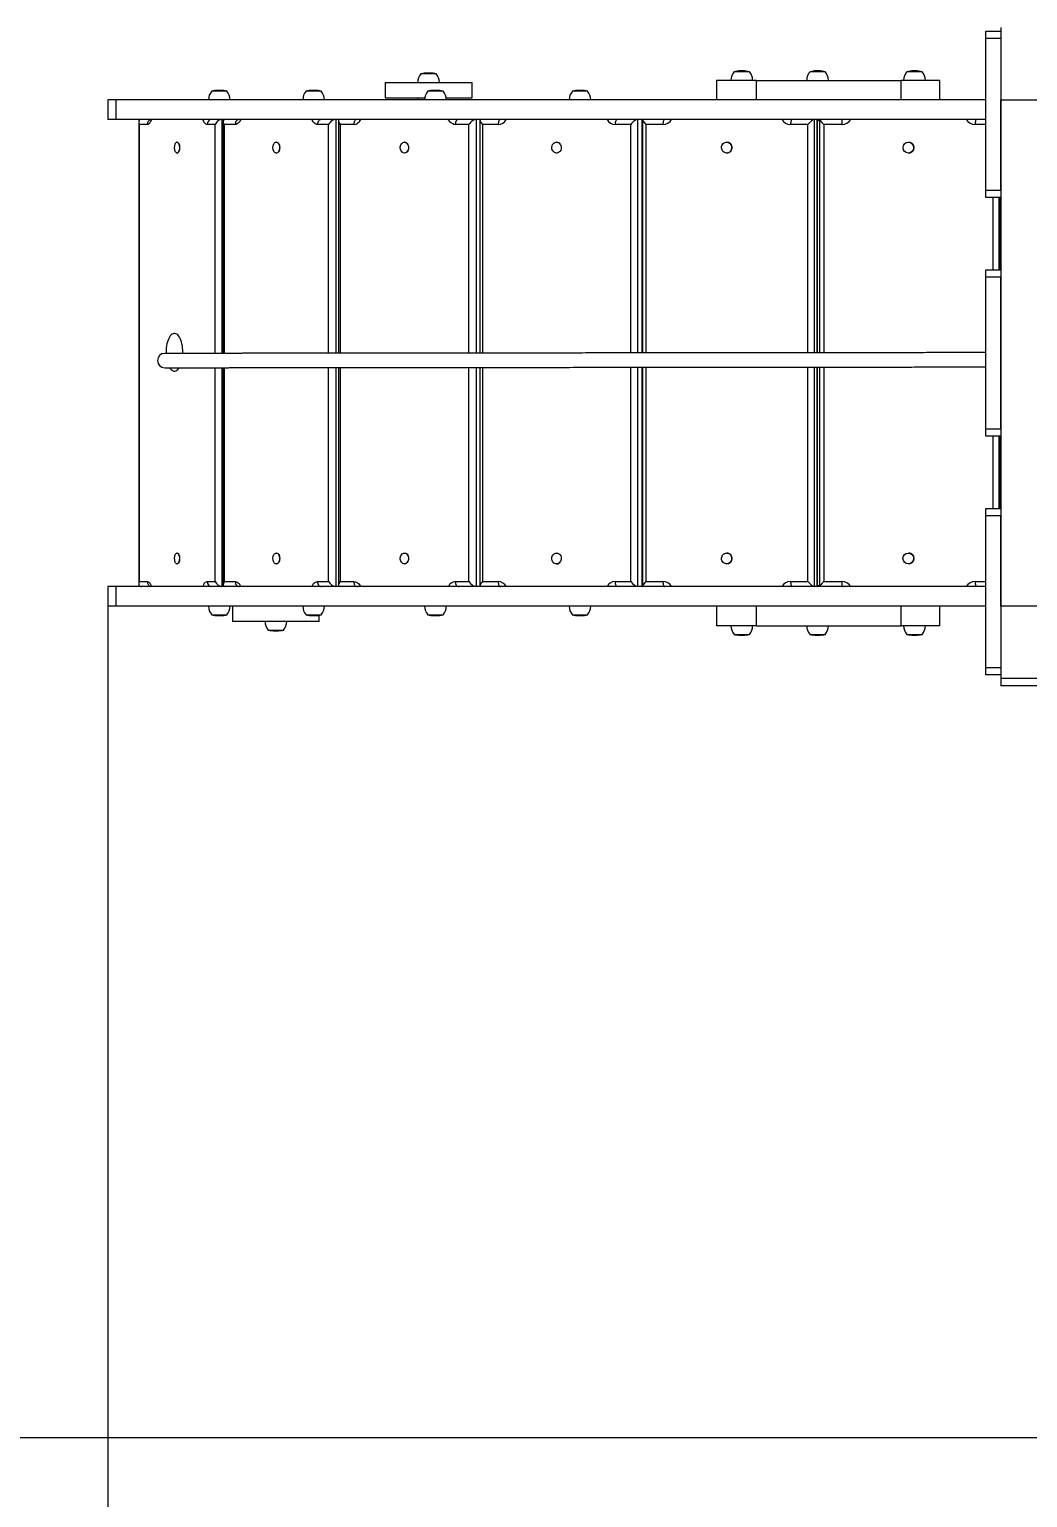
# Model space of a CAD drawing. Header units: millimetres. Extents: x -5377 to 4858, y -4782 to 4333.
# Drawn here: x -2318 to -939, y -1661 to 369 of the extents above; entities that cross this region are included whole.
import ezdxf

# ---------------------------------------------------------------- set-up
doc = ezdxf.new("R2010")
doc.units = ezdxf.units.MM
for name, color, linetype in [('DIKOM_ОБЪЕКТ', 7, 'Continuous'), ('DIKOM_РАЗМЕР_ЗОНА', 7, 'Continuous'), ('DIKOM_РАЗМЕР_ОБЪЕКТА', 7, 'Continuous')]:
    doc.layers.add(name, color=color, linetype=linetype)
doc.styles.add('style1', font='arial.ttf', dxfattribs={"width": 0.8})
doc.dimstyles.new('1-50', dxfattribs={"dimtxt": 300, "dimasz": 200, "dimexe": 100, "dimexo": 0, "dimgap": 100, "dimtad": 1, "dimtxsty": 'style1', "dimcen": 200, "dimclrd": 7, "dimclre": 7, "dimclrt": 7, "dimadec": 1, "dimazin": 2, "dimtfac": 1, "dimtmove": 0, "dimatfit": 2, "dimfxl": 0, "dimlwd": 25, "dimlwe": 18, "dimarcsym": 0})

# ---------------------------------------------------------------- blocks, each defined once
blk = doc.blocks.new('*D9')
at = {"layer": 'Defpoints', "color": 0, "transparency": 16777216}
for p in [(-2209.8, -428.5), (3333.7, -428.5), (3333.7, -3867.6)]:
    blk.add_point(p, dxfattribs=at)
at = {"layer": 'DIKOM_РАЗМЕР_ОБЪЕКТА', "color": 7, "lineweight": 18, "transparency": 16777216}
for p, q in [((-2209.8, -428.5), (-2209.8, -3967.6)), ((3333.7, -428.5), (3333.7, -3967.6))]:
    blk.add_line(p, q, dxfattribs=at)
at = {"layer": 'DIKOM_РАЗМЕР_ОБЪЕКТА', "color": 7, "lineweight": 25, "transparency": 16777216}
blk.add_line((-2009.8, -3867.6), (3133.7, -3867.6), dxfattribs=at)
at = {"layer": 'DIKOM_РАЗМЕР_ОБЪЕКТА', "color": 7, "transparency": 16777216}
for points in [[(-2009.8, -3834.2), (-2009.8, -3900.9), (-2209.8, -3867.6)], [(3133.7, -3834.2), (3133.7, -3900.9), (3333.7, -3867.6)]]:
    blk.add_solid(points, dxfattribs=at)
at = {"layer": 'DIKOM_РАЗМЕР_ОБЪЕКТА', "color": 7, "transparency": 16777216, "insert": (358, -3614.4), "char_height": 300, "attachment_point": 5, "style": 'style1'}
blk.add_mtext('5550', dxfattribs=at)
blk = doc.blocks.new('*D10')
at = {"layer": 'Defpoints', "color": 0, "transparency": 16777216}
for p in [(-526.7, 2333.1), (-3994.2, -1578.3), (-849, -1578.3)]:
    blk.add_point(p, dxfattribs=at)
at = {"layer": 'DIKOM_РАЗМЕР_ОБЪЕКТА', "color": 7, "lineweight": 18, "transparency": 16777216}
for p, q in [((-526.7, 2333.1), (-4094.2, 2333.1)), ((-849, -1578.3), (-4094.2, -1578.3))]:
    blk.add_line(p, q, dxfattribs=at)
at = {"layer": 'DIKOM_РАЗМЕР_ОБЪЕКТА', "color": 7, "lineweight": 25, "transparency": 16777216}
blk.add_line((-3994.2, 2133.1), (-3994.2, -1378.3), dxfattribs=at)
at = {"layer": 'DIKOM_РАЗМЕР_ОБЪЕКТА', "color": 7, "transparency": 16777216}
for points in [[(-4027.6, 2133.1), (-3960.9, 2133.1), (-3994.2, 2333.1)], [(-4027.6, -1378.3), (-3960.9, -1378.3), (-3994.2, -1578.3)]]:
    blk.add_solid(points, dxfattribs=at)
at = {"layer": 'DIKOM_РАЗМЕР_ОБЪЕКТА', "color": 7, "transparency": 16777216, "insert": (-4247.5, 413.7), "char_height": 300, "attachment_point": 5, "rotation": 90, "style": 'style1'}
blk.add_mtext('3900', dxfattribs=at)
blk = doc.blocks.new('*D11')
at = {"layer": 'Defpoints', "color": 0, "transparency": 16777216}
for p in [(4858, -406.6), (-3666.6, -928.5), (4858, -4682.3)]:
    blk.add_point(p, dxfattribs=at)
at = {"layer": 'DIKOM_РАЗМЕР_ЗОНА', "color": 7, "lineweight": 18, "transparency": 16777216}
for p, q in [((4858, -406.6), (4858, -4782.3)), ((-3666.6, -928.5), (-3666.6, -4782.3))]:
    blk.add_line(p, q, dxfattribs=at)
at = {"layer": 'DIKOM_РАЗМЕР_ЗОНА', "color": 7, "lineweight": 25, "transparency": 16777216}
blk.add_line((-3466.6, -4682.3), (4658, -4682.3), dxfattribs=at)
at = {"layer": 'DIKOM_РАЗМЕР_ЗОНА', "color": 7, "transparency": 16777216}
for points in [[(-3466.6, -4649), (-3466.6, -4715.6), (-3666.6, -4682.3)], [(4658, -4649), (4658, -4715.6), (4858, -4682.3)]]:
    blk.add_solid(points, dxfattribs=at)
at = {"layer": 'DIKOM_РАЗМЕР_ЗОНА', "color": 7, "transparency": 16777216, "insert": (316.7, -4429.1), "char_height": 300, "attachment_point": 5, "style": 'style1'}
blk.add_mtext('8500', dxfattribs=at)
blk = doc.blocks.new('*D12')
at = {"layer": 'Defpoints', "color": 0, "transparency": 16777216}
for p in [(-965.4, 4333.1), (-4926.5, -3078.3), (-965.4, -3078.3)]:
    blk.add_point(p, dxfattribs=at)
at = {"layer": 'DIKOM_РАЗМЕР_ЗОНА', "color": 7, "lineweight": 18, "transparency": 16777216}
for p, q in [((-965.4, 4333.1), (-5026.5, 4333.1)), ((-965.4, -3078.3), (-5026.5, -3078.3))]:
    blk.add_line(p, q, dxfattribs=at)
at = {"layer": 'DIKOM_РАЗМЕР_ЗОНА', "color": 7, "lineweight": 25, "transparency": 16777216}
blk.add_line((-4926.5, 4133.1), (-4926.5, -2878.3), dxfattribs=at)
at = {"layer": 'DIKOM_РАЗМЕР_ЗОНА', "color": 7, "transparency": 16777216}
for points in [[(-4959.9, 4133.1), (-4893.2, 4133.1), (-4926.5, 4333.1)], [(-4959.9, -2878.3), (-4893.2, -2878.3), (-4926.5, -3078.3)]]:
    blk.add_solid(points, dxfattribs=at)
at = {"layer": 'DIKOM_РАЗМЕР_ЗОНА', "color": 7, "transparency": 16777216, "insert": (-5179.7, 445.5), "char_height": 300, "attachment_point": 5, "rotation": 90, "style": 'style1'}
blk.add_mtext('7400', dxfattribs=at)

msp = doc.modelspace()

# ---------------------------------------------------------------- linework, layer by layer
at = {"layer": 'DIKOM_ОБЪЕКТ', "color": 7, "linetype": 'Continuous', "lineweight": 15}
for p, q in [((-996.95, 366.503), (-975.95, 366.503)), ((-996.95, 356.503), (-996.95, 366.503)), ((-975.95, 371.503), (-975.95, 271.503)), ((-975.95, 356.503), (-996.95, 356.503)), ((-996.95, 146.503), (-996.95, 356.503)), ((-1755.935, 307.552), (-1777.535, 307.552)), ((-1765.261, 308.604), (-1768.21, 308.604)), ((-1334.508, 310.503), (-1344.801, 310.503)), ((-1332.526, 311.556), (-1335.476, 311.556)), ((-1323.201, 310.503), (-1334.508, 310.503)), ((-1230.456, 310.503), (-1239.975, 310.503)), ((-1227.7, 311.556), (-1230.65, 311.556)), ((-1218.375, 310.503), (-1230.456, 310.503)), ((-1096.681, 310.503), (-1106.133, 310.503)), ((-1093.858, 311.556), (-1096.808, 311.556)), ((-1084.533, 310.503), (-1096.681, 310.503)), ((-2054.428, 284.556), (-2057.377, 284.556)), ((-1924.108, 284.556), (-1927.057, 284.556)), ((-1826.735, 295.552), (-1826.735, 274.552)), ((-1826.735, 295.552), (-1822.874, 295.552)), ((-1822.874, 295.552), (-1706.735, 295.552)), ((-1755.818, 284.556), (-1758.768, 284.556)), ((-1706.735, 274.552), (-1706.735, 295.552)), ((-1556.055, 284.556), (-1559.004, 284.556)), ((-1368.81, 298.503), (-1368.81, 271.503)), ((-1313.627, 298.503), (-1368.81, 298.503)), ((-1313.627, 271.503), (-1313.627, 298.503)), ((-1313.627, 298.503), (-1113.823, 298.503)), ((-1113.823, 271.503), (-1113.823, 298.503)), ((-1060.524, 298.503), (-1113.823, 298.503)), ((-1060.524, 271.503), (-1060.524, 298.503)), ((-2209.832, 271.503), (-2209.832, 244.503)), ((-2198.296, 271.503), (-2209.832, 271.503)), ((-2198.296, 244.503), (-2198.296, 271.503)), ((-996.95, 271.503), (-2198.296, 271.503)), ((-2056.772, 283.503), (-2066.703, 283.503)), ((-2045.103, 283.503), (-2056.772, 283.503)), ((-1927.633, 283.503), (-1936.382, 283.503)), ((-1914.782, 283.503), (-1927.633, 283.503)), ((-1826.735, 274.552), (-1822.874, 274.552)), ((-1822.874, 274.552), (-1772.016, 274.552)), ((-1756.177, 283.503), (-1768.093, 283.503)), ((-1746.493, 283.503), (-1756.177, 283.503)), ((-1742.57, 274.552), (-1706.735, 274.552)), ((-1560.231, 283.503), (-1568.33, 283.503)), ((-1546.73, 283.503), (-1560.231, 283.503)), ((-975.95, 271.503), (-875.95, 271.503)), ((-975.95, 146.503), (-975.95, 271.503)), ((-975.95, 271.503), (-975.95, -428.497)), ((-2198.296, 244.503), (-2209.832, 244.503)), ((-996.95, 244.503), (-2198.296, 244.503)), ((-2052.259, 244.503), (-2052.259, -78.956)), ((-1895.092, 244.503), (-1895.092, -78.802)), ((-1701.143, 244.503), (-1701.143, -78.612)), ((-1477.894, 244.503), (-1477.894, -78.395)), ((-1471.436, -78.389), (-1471.436, 244.503)), ((-1471.381, 244.141), (-1471.381, -78.389)), ((-1233.958, 244.503), (-1233.958, -78.158)), ((-1229.83, -78.154), (-1229.83, 244.503)), ((-1229.468, 244.171), (-1226.808, 244.171)), ((-1229.467, -78.154), (-1229.467, 244.141)), ((-1226.808, 244.448), (-1226.808, -78.151)), ((-2167.293, 240.615), (-2167.293, -397.609)), ((-2166.563, 237.503), (-2166.563, -394.497)), ((-2155.449, 237.503), (-2166.563, 237.503)), ((-2061.641, 237.503), (-2072.756, 237.503)), ((-2061.641, -78.965), (-2061.641, 237.503)), ((-2050.59, 241.781), (-2050.59, -78.954)), ((-2033.853, 237.503), (-2049.131, 237.503)), ((-2049.131, 237.503), (-2049.131, -78.953)), ((-1904.911, 237.503), (-1920.188, 237.503)), ((-1904.911, -78.811), (-1904.911, 237.503)), ((-1891.374, 242.782), (-1891.374, -78.798)), ((-1870.121, 237.503), (-1888.972, 237.503)), ((-1888.972, 237.503), (-1888.972, -78.796)), ((-1711.019, 237.503), (-1729.87, 237.503)), ((-1711.019, -78.622), (-1711.019, 237.503)), ((-1695.789, 243.579), (-1695.789, -78.607)), ((-1670.57, 237.503), (-1692.267, 237.503)), ((-1692.267, 237.503), (-1692.267, -78.604)), ((-1487.446, 237.503), (-1509.143, 237.503)), ((-1487.446, -78.404), (-1487.446, 237.503)), ((-1442.898, 237.503), (-1466.604, 237.503)), ((-1466.604, 237.503), (-1466.604, -78.384)), ((-1242.818, 237.503), (-1266.524, 237.503)), ((-1242.818, -78.167), (-1242.818, 237.503)), ((-1195.89, 237.503), (-1220.69, 237.503)), ((-1220.69, 237.503), (-1220.69, -78.145)), ((-996.95, 237.503), (-1011.373, 237.503)), ((-2114.102, 213.003), (-2114.4, 213.003)), ((-1977.021, 213.003), (-1977.284, 213.003)), ((-1799.995, 213.003), (-1800.214, 213.003)), ((-1589.856, 213.003), (-1590.022, 213.003)), ((-1354.711, 213.003), (-1354.817, 213.003)), ((-1103.631, 213.003), (-1103.673, 213.003)), ((-2114.4, 198.003), (-2114.102, 198.003)), ((-1977.284, 198.003), (-1977.021, 198.003)), ((-1800.214, 198.003), (-1799.995, 198.003)), ((-1590.022, 198.003), (-1589.856, 198.003)), ((-1354.817, 198.003), (-1354.711, 198.003)), ((-1103.673, 198.003), (-1103.631, 198.003)), ((-996.95, 146.503), (-975.95, 146.503)), ((-996.95, 136.503), (-996.95, 146.503)), ((-975.95, 136.503), (-996.95, 136.503)), ((-986.573, 36.503), (-986.573, 136.503)), ((-978.746, 136.503), (-978.746, 36.503)), ((-977.107, 36.503), (-977.107, 136.503)), ((-977.052, 36.503), (-977.052, 136.503)), ((-996.95, 36.503), (-975.95, 36.503)), ((-996.95, 26.503), (-996.95, 36.503)), ((-975.95, 26.503), (-996.95, 26.503)), ((-996.95, -183.497), (-996.95, 26.503)), ((-975.95, -183.497), (-975.95, 26.503)), ((-2129.452, -77.384), (-2129.428, -79.045)), ((-2061.641, -394.497), (-2061.641, -98.766)), ((-2052.259, -98.756), (-2052.259, -401.497)), ((-2050.59, -98.755), (-2050.59, -398.774)), ((-2049.131, -98.753), (-2049.131, -394.497)), ((-1904.911, -394.497), (-1904.911, -98.612)), ((-1895.092, -98.602), (-1895.092, -401.497)), ((-1891.374, -98.599), (-1891.374, -399.775)), ((-1888.972, -98.596), (-1888.972, -394.497)), ((-1711.019, -394.497), (-1711.019, -98.422)), ((-1701.143, -98.413), (-1701.143, -401.497)), ((-1695.789, -98.408), (-1695.789, -400.572)), ((-1692.267, -98.404), (-1692.267, -394.497)), ((-1487.446, -394.497), (-1487.446, -98.205)), ((-1477.894, -98.196), (-1477.894, -401.497)), ((-1471.436, -401.497), (-1471.436, -98.189)), ((-1471.381, -98.189), (-1471.381, -401.134)), ((-1466.604, -98.185), (-1466.604, -394.497)), ((-1242.818, -394.497), (-1242.818, -97.967)), ((-1233.958, -97.959), (-1233.958, -401.497)), ((-1229.83, -401.497), (-1229.83, -97.955)), ((-1229.467, -401.134), (-1229.467, -97.954)), ((-1226.808, -97.952), (-1226.808, -401.441)), ((-1220.69, -97.946), (-1220.69, -394.497)), ((-996.95, -183.497), (-975.95, -183.497)), ((-996.95, -193.497), (-996.95, -183.497)), ((-975.95, -193.497), (-996.95, -193.497)), ((-986.573, -293.497), (-986.573, -193.497)), ((-978.746, -193.497), (-978.746, -293.497)), ((-977.107, -293.497), (-977.107, -193.497)), ((-977.052, -293.497), (-977.052, -193.497)), ((-996.95, -293.497), (-975.95, -293.497)), ((-996.95, -303.497), (-996.95, -293.497)), ((-975.95, -303.497), (-996.95, -303.497)), ((-996.95, -513.497), (-996.95, -303.497)), ((-975.95, -428.497), (-975.95, -303.497)), ((-2114.102, -354.997), (-2114.4, -354.997)), ((-1977.021, -354.997), (-1977.284, -354.997)), ((-1799.995, -354.997), (-1800.214, -354.997)), ((-1589.856, -354.997), (-1590.022, -354.997)), ((-1354.711, -354.997), (-1354.817, -354.997)), ((-1103.631, -354.997), (-1103.673, -354.997)), ((-2114.4, -369.997), (-2114.102, -369.997)), ((-1977.284, -369.997), (-1977.021, -369.997)), ((-1800.214, -369.997), (-1799.995, -369.997)), ((-1590.022, -369.997), (-1589.856, -369.997)), ((-1354.817, -369.997), (-1354.711, -369.997)), ((-1103.673, -369.997), (-1103.631, -369.997)), ((-2209.832, -401.497), (-2209.832, -428.497)), ((-2198.296, -401.497), (-2209.832, -401.497)), ((-2198.296, -428.497), (-2198.296, -401.497)), ((-996.95, -401.497), (-2198.296, -401.497)), ((-2166.563, -394.497), (-2155.449, -394.497)), ((-2072.756, -394.497), (-2061.641, -394.497)), ((-2049.131, -394.497), (-2033.853, -394.497)), ((-1920.188, -394.497), (-1904.911, -394.497)), ((-1888.972, -394.497), (-1870.121, -394.497)), ((-1729.87, -394.497), (-1711.019, -394.497)), ((-1692.267, -394.497), (-1670.57, -394.497)), ((-1509.143, -394.497), (-1487.446, -394.497)), ((-1466.604, -394.497), (-1442.898, -394.497)), ((-1266.524, -394.497), (-1242.818, -394.497)), ((-1226.808, -401.164), (-1229.468, -401.164)), ((-1220.69, -394.497), (-1195.89, -394.497)), ((-1011.373, -394.497), (-996.95, -394.497)), ((-2198.296, -428.497), (-2209.832, -428.497)), ((-996.95, -428.497), (-2198.296, -428.497)), ((-2066.703, -440.497), (-2045.103, -440.497)), ((-2057.377, -441.549), (-2054.428, -441.549)), ((-2037.769, -428.497), (-2037.769, -449.497)), ((-1936.382, -440.497), (-1914.782, -440.497)), ((-1927.057, -441.549), (-1924.108, -441.549)), ((-1917.769, -449.497), (-1917.769, -441.066)), ((-1768.093, -440.497), (-1746.493, -440.497)), ((-1758.768, -441.549), (-1755.818, -441.549)), ((-1568.33, -440.497), (-1546.73, -440.497)), ((-1559.004, -441.549), (-1556.055, -441.549)), ((-1368.81, -428.497), (-1368.81, -455.497)), ((-1313.627, -455.497), (-1313.627, -428.497)), ((-1113.823, -455.497), (-1113.823, -428.497)), ((-1060.524, -455.497), (-1060.524, -428.497)), ((-875.95, -428.497), (-975.95, -428.497)), ((-975.95, -428.497), (-975.95, -528.497)), ((-1917.769, -449.497), (-2037.769, -449.497)), ((-1988.569, -461.497), (-1966.969, -461.497)), ((-1979.243, -462.549), (-1976.294, -462.549)), ((-1313.627, -455.497), (-1368.81, -455.497)), ((-1313.627, -455.497), (-1113.823, -455.497)), ((-1060.524, -455.497), (-1113.823, -455.497)), ((-1344.801, -467.497), (-1323.201, -467.497)), ((-1335.476, -468.549), (-1332.526, -468.549)), ((-1239.975, -467.497), (-1218.375, -467.497)), ((-1230.65, -468.549), (-1227.7, -468.549)), ((-1106.133, -467.497), (-1084.533, -467.497)), ((-1096.808, -468.549), (-1093.858, -468.549)), ((-996.95, -513.497), (-975.95, -513.497)), ((-996.95, -523.497), (-996.95, -513.497)), ((-975.95, -523.497), (-996.95, -523.497)), ((-975.95, -528.497), (-975.95, -538.497)), ((-795.95, -528.497), (-975.95, -528.497)), ((-795.95, -538.497), (-975.95, -538.497))]:
    msp.add_line(p, q, dxfattribs=at)
at = {"layer": 'DIKOM_ОБЪЕКТ', "color": 7, "linetype": 'Continuous', "lineweight": 15, "flags": 128}
for points in [[(-1781.735, 274.552), (-1781.65, 272.919), (-1781.458, 271.503)], [(-2149.808, 244.503), (-2150.054, 243.687), (-2150.733, 241.897), (-2151.529, 240.368), (-2152.421, 239.138), (-2153.388, 238.238), (-2154.406, 237.688), (-2155.449, 237.503)], [(-2072.756, 237.503), (-2073.799, 237.688), (-2074.816, 238.238), (-2075.783, 239.138), (-2076.675, 240.368), (-2077.471, 241.897), (-2078.151, 243.687), (-2078.397, 244.503)], [(-2028.312, 244.503), (-2029.393, 244.369), (-2030.433, 243.971), (-2031.39, 243.324), (-2032.23, 242.453), (-2032.919, 241.392), (-2033.431, 240.182), (-2033.747, 238.869), (-2033.853, 237.503)], [(-2026.099, 244.503), (-2026.437, 243.687), (-2027.371, 241.897), (-2028.465, 240.368), (-2029.692, 239.138), (-2031.02, 238.238), (-2032.419, 237.688), (-2033.853, 237.503)], [(-1920.188, 237.503), (-1921.622, 237.688), (-1923.021, 238.238), (-1924.35, 239.138), (-1925.576, 240.368), (-1926.67, 241.897), (-1927.604, 243.687), (-1927.942, 244.503)], [(-1914.647, 244.503), (-1915.728, 244.369), (-1916.768, 243.971), (-1917.726, 243.324), (-1918.565, 242.453), (-1919.254, 241.392), (-1919.766, 240.182), (-1920.082, 238.869), (-1920.188, 237.503)], [(-1865.523, 244.503), (-1866.42, 244.369), (-1867.283, 243.971), (-1868.078, 243.324), (-1868.774, 242.453), (-1869.346, 241.392), (-1869.771, 240.182), (-1870.033, 238.869), (-1870.121, 237.503)], [(-1729.87, 237.503), (-1731.639, 237.688), (-1733.365, 238.238), (-1735.005, 239.138), (-1736.518, 240.368), (-1737.868, 241.897), (-1739.02, 243.687), (-1739.438, 244.503)], [(-1725.272, 244.503), (-1726.169, 244.369), (-1727.032, 243.971), (-1727.827, 243.324), (-1728.523, 242.453), (-1729.095, 241.392), (-1729.52, 240.182), (-1729.782, 238.869), (-1729.87, 237.503)], [(-1667.092, 244.503), (-1667.771, 244.369), (-1668.423, 243.971), (-1669.024, 243.324), (-1669.551, 242.453), (-1669.984, 241.392), (-1670.305, 240.182), (-1670.503, 238.869), (-1670.57, 237.503)], [(-1505.666, 244.503), (-1506.344, 244.369), (-1506.997, 243.971), (-1507.598, 243.324), (-1508.125, 242.453), (-1508.557, 241.392), (-1508.879, 240.182), (-1509.077, 238.869), (-1509.143, 237.503)], [(-1440.675, 244.503), (-1441.109, 244.369), (-1441.526, 243.971), (-1441.91, 243.324), (-1442.247, 242.453), (-1442.523, 241.392), (-1442.729, 240.182), (-1442.855, 238.869), (-1442.898, 237.503)], [(-1264.301, 244.503), (-1264.735, 244.369), (-1265.152, 243.971), (-1265.536, 243.324), (-1265.873, 242.453), (-1266.15, 241.392), (-1266.355, 240.182), (-1266.482, 238.869), (-1266.524, 237.503)], [(-1195.007, 244.503), (-1195.179, 244.369), (-1195.345, 243.971), (-1195.497, 243.324), (-1195.631, 242.453), (-1195.741, 241.392), (-1195.822, 240.182), (-1195.873, 238.869), (-1195.89, 237.503)], [(-1010.491, 244.503), (-1010.663, 244.369), (-1010.829, 243.971), (-1010.981, 243.324), (-1011.115, 242.453), (-1011.225, 241.392), (-1011.306, 240.182), (-1011.356, 238.869), (-1011.373, 237.503)], [(-2111.17, 207.363), (-2111.067, 205.758), (-2111.121, 204.14), (-2111.328, 202.587), (-2111.678, 201.17), (-2112.156, 199.955), (-2112.739, 199), (-2113.399, 198.349), (-2114.107, 198.032), (-2114.827, 198.065), (-2115.528, 198.446), (-2116.176, 199.157), (-2116.741, 200.164), (-2117.197, 201.421), (-2117.522, 202.869), (-2117.701, 204.44), (-2117.725, 206.061), (-2117.594, 207.656), (-2117.313, 209.15), (-2116.897, 210.474), (-2116.363, 211.565), (-2115.738, 212.373), (-2115.05, 212.859), (-2114.332, 213.002), (-2113.617, 212.794), (-2112.939, 212.245), (-2112.328, 211.381), (-2111.815, 210.242), (-2111.423, 208.881), (-2111.17, 207.363)], [(-2114.102, 213.003), (-2114.035, 213.002), (-2113.32, 212.794), (-2112.641, 212.245), (-2112.031, 211.381), (-2111.518, 210.242), (-2111.125, 208.881), (-2110.872, 207.363)], [(-2110.872, 207.363), (-2110.77, 205.758), (-2110.823, 204.14), (-2111.03, 202.587), (-2111.381, 201.17), (-2111.859, 199.955), (-2112.441, 199), (-2113.102, 198.349), (-2113.809, 198.032), (-2114.102, 198.003)], [(-1973.667, 210.11), (-1973.146, 208.73), (-1972.819, 207.199), (-1972.701, 205.589), (-1972.797, 203.974), (-1973.102, 202.432), (-1973.604, 201.033), (-1974.277, 199.843), (-1975.091, 198.917), (-1976.007, 198.3), (-1976.984, 198.019), (-1977.974, 198.089), (-1978.932, 198.505), (-1979.812, 199.248), (-1980.575, 200.284), (-1981.184, 201.564), (-1981.61, 203.028), (-1981.834, 204.608), (-1981.845, 206.23), (-1981.643, 207.817), (-1981.237, 209.297), (-1980.647, 210.599), (-1979.899, 211.663), (-1979.028, 212.439), (-1978.076, 212.89), (-1977.087, 212.997), (-1976.108, 212.752), (-1975.183, 212.169), (-1974.356, 211.274), (-1973.667, 210.11)], [(-1973.404, 210.11), (-1972.883, 208.73), (-1972.556, 207.199), (-1972.438, 205.589), (-1972.534, 203.974), (-1972.839, 202.432), (-1973.341, 201.033), (-1974.014, 199.843), (-1974.828, 198.917), (-1975.744, 198.3), (-1976.721, 198.019), (-1977.021, 198.003)], [(-1795.647, 209.927), (-1795.037, 208.522), (-1794.668, 206.975), (-1794.559, 205.36), (-1794.715, 203.751), (-1795.127, 202.225), (-1795.778, 200.851), (-1796.636, 199.695), (-1797.661, 198.811), (-1798.805, 198.24), (-1800.016, 198.008), (-1801.235, 198.127), (-1802.407, 198.59), (-1803.476, 199.377), (-1804.393, 200.451), (-1805.114, 201.76), (-1805.607, 203.245), (-1805.847, 204.835), (-1805.823, 206.457), (-1805.537, 208.034), (-1805.003, 209.492), (-1804.244, 210.764), (-1803.297, 211.79), (-1802.206, 212.523), (-1801.022, 212.926), (-1799.8, 212.983), (-1798.597, 212.69), (-1797.47, 212.061), (-1796.471, 211.126), (-1795.647, 209.927)], [(-1795.429, 209.927), (-1794.818, 208.522), (-1794.45, 206.975), (-1794.341, 205.36), (-1794.497, 203.751), (-1794.909, 202.225), (-1795.56, 200.851), (-1796.418, 199.695), (-1797.443, 198.811), (-1798.587, 198.24), (-1799.797, 198.008), (-1799.995, 198.003)], [(-1584.692, 209.809), (-1584.013, 208.388), (-1583.615, 206.833), (-1583.517, 205.215), (-1583.723, 203.611), (-1584.223, 202.095), (-1584.995, 200.738), (-1586.001, 199.605), (-1587.196, 198.747), (-1588.523, 198.205), (-1589.919, 198.004), (-1591.321, 198.154), (-1592.662, 198.648), (-1593.879, 199.462), (-1594.916, 200.559), (-1595.724, 201.887), (-1596.265, 203.384), (-1596.515, 204.98), (-1596.461, 206.6), (-1596.105, 208.17), (-1595.466, 209.614), (-1594.572, 210.867), (-1593.464, 211.868), (-1592.197, 212.572), (-1590.827, 212.946), (-1589.419, 212.971), (-1588.04, 212.648), (-1586.754, 211.99), (-1585.62, 211.029), (-1584.692, 209.809)], [(-1584.527, 209.809), (-1583.848, 208.388), (-1583.45, 206.833), (-1583.352, 205.215), (-1583.558, 203.611), (-1584.058, 202.095), (-1584.83, 200.738), (-1585.836, 199.605), (-1587.031, 198.747), (-1588.358, 198.205), (-1589.754, 198.004), (-1589.856, 198.003)], [(-1347.762, 206.453), (-1347.733, 204.831), (-1348.036, 203.241), (-1348.656, 201.757), (-1349.563, 200.448), (-1350.717, 199.375), (-1352.062, 198.589), (-1353.536, 198.126), (-1355.069, 198.008), (-1356.591, 198.241), (-1358.03, 198.813), (-1359.319, 199.698), (-1360.397, 200.854), (-1361.214, 202.228), (-1361.733, 203.755), (-1361.927, 205.364), (-1361.789, 206.979), (-1361.326, 208.525), (-1360.557, 209.93), (-1359.521, 211.128), (-1358.264, 212.063), (-1356.846, 212.691), (-1355.334, 212.984), (-1353.797, 212.926), (-1352.308, 212.521), (-1350.936, 211.788), (-1349.745, 210.762), (-1348.792, 209.489), (-1348.121, 208.03), (-1347.762, 206.453)], [(-2106.322, -79.013), (-2106.299, -77.384), (-2106.377, -74.361), (-2106.611, -71.379), (-2106.997, -68.479), (-2107.53, -65.698), (-2108.203, -63.076), (-2109.007, -60.647), (-2109.931, -58.445), (-2110.962, -56.498), (-2112.087, -54.834), (-2113.29, -53.475), (-2114.555, -52.44), (-2115.865, -51.741), (-2117.202, -51.39), (-2118.548, -51.39), (-2119.886, -51.741), (-2121.195, -52.44), (-2122.46, -53.475), (-2123.663, -54.834), (-2124.788, -56.498), (-2125.82, -58.445), (-2126.743, -60.647), (-2127.547, -63.076), (-2128.22, -65.698), (-2128.754, -68.479), (-2129.14, -71.379), (-2129.373, -74.361), (-2129.452, -77.384), (-2129.452, -77.384)], [(-2124.381, -98.922), (-2123.663, -99.934), (-2122.46, -101.293), (-2121.195, -102.329), (-2119.886, -103.027), (-2118.548, -103.379), (-2117.202, -103.379), (-2115.865, -103.027), (-2114.555, -102.329), (-2113.29, -101.293), (-2112.087, -99.934), (-2111.383, -98.942)], [(-2111.17, -364.356), (-2111.423, -365.875), (-2111.815, -367.235), (-2112.328, -368.374), (-2112.939, -369.238), (-2113.617, -369.787), (-2114.332, -369.995), (-2115.05, -369.852), (-2115.738, -369.366), (-2116.363, -368.558), (-2116.897, -367.467), (-2117.313, -366.143), (-2117.594, -364.649), (-2117.725, -363.054), (-2117.701, -361.434), (-2117.522, -359.862), (-2117.197, -358.414), (-2116.741, -357.157), (-2116.176, -356.15), (-2115.528, -355.439), (-2114.827, -355.059), (-2114.107, -355.026), (-2113.399, -355.342), (-2112.739, -355.993), (-2112.156, -356.948), (-2111.678, -358.163), (-2111.328, -359.58), (-2111.121, -361.133), (-2111.067, -362.751), (-2111.17, -364.356)], [(-2114.102, -354.997), (-2113.809, -355.026), (-2113.102, -355.342), (-2112.441, -355.993), (-2111.859, -356.948), (-2111.381, -358.163), (-2111.03, -359.58), (-2110.823, -361.133), (-2110.77, -362.751), (-2110.872, -364.356)], [(-2110.872, -364.356), (-2111.125, -365.875), (-2111.518, -367.235), (-2112.031, -368.374), (-2112.641, -369.238), (-2113.32, -369.787), (-2114.035, -369.995), (-2114.102, -369.997)], [(-1973.667, -367.103), (-1974.356, -368.268), (-1975.183, -369.162), (-1976.108, -369.746), (-1977.087, -369.99), (-1978.076, -369.884), (-1979.028, -369.432), (-1979.899, -368.656), (-1980.647, -367.592), (-1981.237, -366.29), (-1981.643, -364.811), (-1981.845, -363.223), (-1981.834, -361.601), (-1981.61, -360.021), (-1981.184, -358.557), (-1980.575, -357.277), (-1979.812, -356.242), (-1978.932, -355.498), (-1977.974, -355.082), (-1976.984, -355.013), (-1976.007, -355.293), (-1975.091, -355.911), (-1974.277, -356.836), (-1973.604, -358.026), (-1973.102, -359.425), (-1972.797, -360.968), (-1972.701, -362.582), (-1972.819, -364.192), (-1973.146, -365.723), (-1973.667, -367.103)], [(-1977.021, -354.997), (-1976.721, -355.013), (-1975.744, -355.293), (-1974.828, -355.911), (-1974.014, -356.836), (-1973.341, -358.026), (-1972.839, -359.425), (-1972.534, -360.968), (-1972.438, -362.582), (-1972.556, -364.192), (-1972.883, -365.723), (-1973.404, -367.103)], [(-1795.647, -366.92), (-1796.471, -368.119), (-1797.47, -369.055), (-1798.597, -369.684), (-1799.8, -369.976), (-1801.022, -369.92), (-1802.206, -369.516), (-1803.297, -368.784), (-1804.244, -367.758), (-1805.003, -366.486), (-1805.537, -365.027), (-1805.823, -363.45), (-1805.847, -361.829), (-1805.607, -360.238), (-1805.114, -358.754), (-1804.393, -357.444), (-1803.476, -356.371), (-1802.407, -355.584), (-1801.235, -355.12), (-1800.016, -355.001), (-1798.805, -355.233), (-1797.661, -355.804), (-1796.636, -356.689), (-1795.778, -357.844), (-1795.127, -359.218), (-1794.715, -360.744), (-1794.559, -362.353), (-1794.668, -363.968), (-1795.037, -365.515), (-1795.647, -366.92)], [(-1799.995, -354.997), (-1799.797, -355.001), (-1798.587, -355.233), (-1797.443, -355.804), (-1796.418, -356.689), (-1795.56, -357.844), (-1794.909, -359.218), (-1794.497, -360.744), (-1794.341, -362.353), (-1794.45, -363.968), (-1794.818, -365.515), (-1795.429, -366.92)], [(-1584.692, -366.802), (-1585.62, -368.022), (-1586.754, -368.983), (-1588.04, -369.641), (-1589.419, -369.964), (-1590.827, -369.939), (-1592.197, -369.566), (-1593.464, -368.862), (-1594.572, -367.86), (-1595.466, -366.608), (-1596.105, -365.163), (-1596.461, -363.594), (-1596.515, -361.973), (-1596.265, -360.377), (-1595.724, -358.88), (-1594.916, -357.552), (-1593.879, -356.455), (-1592.662, -355.641), (-1591.321, -355.148), (-1589.919, -354.998), (-1588.523, -355.198), (-1587.196, -355.74), (-1586.001, -356.598), (-1584.995, -357.732), (-1584.223, -359.088), (-1583.723, -360.604), (-1583.517, -362.208), (-1583.615, -363.826), (-1584.013, -365.382), (-1584.692, -366.802)], [(-1589.856, -354.997), (-1589.754, -354.998), (-1588.358, -355.198), (-1587.031, -355.74), (-1585.836, -356.598), (-1584.83, -357.732), (-1584.058, -359.088), (-1583.558, -360.604), (-1583.352, -362.208), (-1583.45, -363.826), (-1583.848, -365.382), (-1584.527, -366.802)], [(-1347.762, -363.446), (-1348.121, -365.023), (-1348.792, -366.482), (-1349.745, -367.755), (-1350.936, -368.782), (-1352.308, -369.514), (-1353.797, -369.919), (-1355.334, -369.977), (-1356.846, -369.685), (-1358.264, -369.056), (-1359.521, -368.121), (-1360.557, -366.923), (-1361.326, -365.519), (-1361.789, -363.972), (-1361.927, -362.357), (-1361.733, -360.748), (-1361.214, -359.221), (-1360.397, -357.847), (-1359.319, -356.691), (-1358.03, -355.806), (-1356.591, -355.234), (-1355.069, -355.001), (-1353.536, -355.119), (-1352.062, -355.582), (-1350.717, -356.368), (-1349.563, -357.441), (-1348.656, -358.75), (-1348.036, -360.235), (-1347.733, -361.825), (-1347.762, -363.446)], [(-2155.449, -394.497), (-2154.406, -394.681), (-2153.388, -395.231), (-2152.421, -396.132), (-2151.529, -397.361), (-2150.733, -398.89), (-2150.054, -400.68), (-2149.808, -401.497)], [(-2078.397, -401.497), (-2078.151, -400.68), (-2077.471, -398.89), (-2076.675, -397.361), (-2075.783, -396.132), (-2074.816, -395.231), (-2073.799, -394.681), (-2072.756, -394.497)], [(-2033.853, -394.497), (-2033.747, -395.862), (-2033.431, -397.175), (-2032.919, -398.386), (-2032.23, -399.446), (-2031.39, -400.317), (-2030.433, -400.964), (-2029.393, -401.362), (-2028.312, -401.497)], [(-2033.853, -394.497), (-2032.419, -394.681), (-2031.02, -395.231), (-2029.692, -396.132), (-2028.465, -397.361), (-2027.371, -398.89), (-2026.437, -400.68), (-2026.099, -401.497)], [(-1927.942, -401.497), (-1927.604, -400.68), (-1926.67, -398.89), (-1925.576, -397.361), (-1924.35, -396.132), (-1923.021, -395.231), (-1921.622, -394.681), (-1920.188, -394.497)], [(-1920.188, -394.497), (-1920.082, -395.862), (-1919.766, -397.175), (-1919.254, -398.386), (-1918.565, -399.446), (-1917.726, -400.317), (-1916.768, -400.964), (-1915.728, -401.362), (-1914.647, -401.497)], [(-1870.121, -394.497), (-1870.033, -395.862), (-1869.771, -397.175), (-1869.346, -398.386), (-1868.774, -399.446), (-1868.078, -400.317), (-1867.283, -400.964), (-1866.42, -401.362), (-1865.523, -401.497)], [(-1870.121, -394.497), (-1868.352, -394.681), (-1866.626, -395.231), (-1864.986, -396.132), (-1863.473, -397.361), (-1862.123, -398.89), (-1860.971, -400.68), (-1860.553, -401.497)], [(-1729.87, -394.497), (-1729.782, -395.862), (-1729.52, -397.175), (-1729.095, -398.386), (-1728.523, -399.446), (-1727.827, -400.317), (-1727.032, -400.964), (-1726.169, -401.362), (-1725.272, -401.497)], [(-1670.57, -394.497), (-1670.503, -395.862), (-1670.305, -397.175), (-1669.984, -398.386), (-1669.551, -399.446), (-1669.024, -400.317), (-1668.423, -400.964), (-1667.771, -401.362), (-1667.092, -401.497)], [(-1509.143, -394.497), (-1509.077, -395.862), (-1508.879, -397.175), (-1508.557, -398.386), (-1508.125, -399.446), (-1507.598, -400.317), (-1506.997, -400.964), (-1506.344, -401.362), (-1505.666, -401.497)], [(-1442.898, -394.497), (-1442.855, -395.862), (-1442.729, -397.175), (-1442.523, -398.386), (-1442.247, -399.446), (-1441.91, -400.317), (-1441.526, -400.964), (-1441.109, -401.362), (-1440.675, -401.497)], [(-1266.524, -394.497), (-1266.482, -395.862), (-1266.355, -397.175), (-1266.15, -398.386), (-1265.873, -399.446), (-1265.536, -400.317), (-1265.152, -400.964), (-1264.735, -401.362), (-1264.301, -401.497)], [(-1195.89, -394.497), (-1195.873, -395.862), (-1195.822, -397.175), (-1195.741, -398.386), (-1195.631, -399.446), (-1195.497, -400.317), (-1195.345, -400.964), (-1195.179, -401.362), (-1195.007, -401.497)], [(-1011.373, -394.497), (-1011.356, -395.862), (-1011.306, -397.175), (-1011.225, -398.386), (-1011.115, -399.446), (-1010.981, -400.317), (-1010.829, -400.964), (-1010.663, -401.362), (-1010.491, -401.497)]]:
    msp.add_lwpolyline(points, dxfattribs=at)
at = {"layer": 'DIKOM_ОБЪЕКТ', "color": 7, "linetype": 'Continuous', "lineweight": 15}
for centre, radius in [((-1103.714, 205.532), 7.477), ((-1103.717, -362.509), 7.484)]:
    msp.add_circle(centre, radius, dxfattribs=at)
for centre, radius, start, end in [((-1763.059, 295.392), 18.677, 139.378843, 179.509067), ((-1768.21, 266.769), 41.836, 90, 102.879622), ((-1765.261, 266.769), 41.836, 77.120378, 90), ((-1770.412, 295.392), 18.677, 0.490933, 40.621157), ((-1330.324, 298.343), 18.677, 139.378843, 179.509067), ((-1335.476, 269.72), 41.836, 90, 102.879622), ((-1332.526, 269.72), 41.836, 77.120378, 90), ((-1337.678, 298.343), 18.677, 0.490933, 40.621157), ((-1225.498, 298.343), 18.677, 139.378843, 179.509067), ((-1230.65, 269.72), 41.836, 90, 102.879622), ((-1227.7, 269.72), 41.836, 77.120378, 90), ((-1232.852, 298.343), 18.677, 0.490933, 40.621157), ((-1091.656, 298.343), 18.677, 139.378843, 179.509067), ((-1096.808, 269.72), 41.836, 90, 102.879622), ((-1093.858, 269.72), 41.836, 77.120378, 90), ((-1099.01, 298.343), 18.677, 0.490933, 40.621157), ((-2057.377, 242.72), 41.836, 90, 102.879622), ((-2054.428, 242.72), 41.836, 77.120378, 90), ((-1927.057, 242.72), 41.836, 90, 102.879622), ((-1924.108, 242.72), 41.836, 77.120378, 90), ((-1758.768, 242.72), 41.836, 90, 102.879622), ((-1755.818, 242.72), 41.836, 77.120378, 90), ((-1559.004, 242.72), 41.836, 90, 102.879622), ((-1556.055, 242.72), 41.836, 77.120378, 90), ((-2052.226, 271.343), 18.677, 139.378843, 179.509067), ((-2059.579, 271.343), 18.677, 0.490933, 40.621157), ((-1921.906, 271.343), 18.677, 139.378843, 179.509067), ((-1929.259, 271.343), 18.677, 0.490933, 40.621157), ((-1753.616, 271.343), 18.677, 139.378843, 179.509067), ((-1760.97, 271.343), 18.677, 0.490933, 40.621157), ((-1553.853, 271.343), 18.677, 139.378843, 179.509067), ((-1561.206, 271.343), 18.677, 0.490933, 40.621157), ((-2148.453, 237.695), 6.998, 113.429248, 181.565356), ((-2066.099, 237.849), 6.665, 93.321909, 182.974023), ((-1870.811, 248.486), 11.004, 273.597133, 338.783163), ((-1670.913, 250.205), 12.706, 271.546667, 333.338208), ((-1508.664, 250.419), 12.924, 207.238335, 267.87679), ((-1443.026, 251.564), 14.061, 270.522512, 329.857985), ((-1266.345, 251.652), 14.15, 210.34608, 269.273423), ((-1195.909, 252.355), 14.852, 270.074324, 328.083916), ((-1011.346, 252.369), 14.866, 211.945764, 269.896227), ((-1229.175, 271.475), 28.315, 269.408277, 274.795682), ((-1977.476, 208.727), 4.301, 18.755147, 83.923452), ((-1800.284, 207.647), 5.364, 25.15193, 86.917607), ((-1590.011, 206.702), 6.304, 29.535979, 88.592264), ((-1354.895, 205.731), 7.275, 5.696489, 88.548554), ((-1354.939, 205.364), 7.364, 271.776898, 8.504815), ((-1103.651, 205.554), 7.449, 15.775045, 89.851627), ((-1103.669, 205.488), 7.485, 270.283748, 16.224735), ((-2131.402, -88.934), 9.9, 90.017125, 269.998052), ((-1354.939, -362.357), 7.364, 351.49509, 88.223147), ((-1354.842, -362.781), 7.217, 271.042925, 354.711837), ((-1103.672, -362.484), 7.487, 343.800862, 89.690655), ((-1103.651, -362.547), 7.449, 270.148992, 344.224184), ((-1977.387, -365.832), 4.181, 275.019848, 342.301841), ((-1800.23, -364.72), 5.282, 272.549514, 335.381078), ((-1589.984, -363.741), 6.257, 271.165582, 330.705939), ((-2148.57, -394.762), 6.884, 177.794582, 247.500764), ((-2066.099, -394.842), 6.665, 177.025757, 266.678554), ((-1729.18, -405.479), 11.004, 93.59702, 158.783043), ((-1671.049, -407.412), 12.924, 27.238597, 87.876748), ((-1508.8, -407.198), 12.706, 91.546781, 153.337873), ((-1443.077, -408.645), 14.149, 30.344232, 89.275483), ((-1266.396, -408.558), 14.062, 90.522616, 149.857668), ((-1229.175, -428.468), 28.315, 85.204318, 90.591723), ((-1195.916, -409.362), 14.865, 31.945025, 89.896942), ((-1011.354, -409.349), 14.852, 90.074412, 148.083391), ((-2052.226, -428.337), 18.677, 180.490933, 220.621157), ((-2057.377, -399.714), 41.836, 257.120378, 270), ((-2054.428, -399.714), 41.836, 270, 282.879622), ((-2059.579, -428.337), 18.677, 319.378843, 359.509067), ((-1921.906, -428.337), 18.677, 180.490933, 220.621157), ((-1927.057, -399.714), 41.836, 257.120378, 270), ((-1924.108, -399.714), 41.836, 270, 282.879622), ((-1929.259, -428.337), 18.677, 319.378843, 359.509067), ((-1753.616, -428.337), 18.677, 180.490933, 220.621157), ((-1758.768, -399.714), 41.836, 257.120378, 270), ((-1755.818, -399.714), 41.836, 270, 282.879622), ((-1760.97, -428.337), 18.677, 319.378843, 359.509067), ((-1553.853, -428.337), 18.677, 180.490933, 220.621157), ((-1559.004, -399.714), 41.836, 257.120378, 270), ((-1556.055, -399.714), 41.836, 270, 282.879622), ((-1561.206, -428.337), 18.677, 319.378843, 359.509067), ((-1974.092, -449.337), 18.677, 180.490933, 220.621157), ((-1979.243, -420.714), 41.836, 257.120378, 270), ((-1976.294, -420.714), 41.836, 270, 282.879622), ((-1981.445, -449.337), 18.677, 319.378843, 359.509067), ((-1330.324, -455.337), 18.677, 180.490933, 220.621157), ((-1337.678, -455.337), 18.677, 319.378843, 359.509067), ((-1225.498, -455.337), 18.677, 180.490933, 220.621157), ((-1232.852, -455.337), 18.677, 319.378843, 359.509067), ((-1091.656, -455.337), 18.677, 180.490933, 220.621157), ((-1099.01, -455.337), 18.677, 319.378843, 359.509067), ((-1335.476, -426.714), 41.836, 257.120378, 270), ((-1332.526, -426.714), 41.836, 270, 282.879622), ((-1230.65, -426.714), 41.836, 257.120378, 270), ((-1227.7, -426.714), 41.836, 270, 282.879622), ((-1096.808, -426.714), 41.836, 257.120378, 270), ((-1093.858, -426.714), 41.836, 270, 282.879622)]:
    msp.add_arc(centre, radius, start, end, dxfattribs=at)
for centre, major_axis, ratio, start_param, end_param in [((-2160.293, 237.503), (-5.949, 5.949), 0.62006352, 5.7281437, 7.29894002), ((-2055.371, 237.503), (-5.949, -5.949), 0.62006352, 3.69663426, 5.26743059), ((-2043.59, 237.503), (-6.283, 6.283), 0.49131152, 5.82651261, 7.39730893), ((-1899.37, 237.503), (-6.283, -6.283), 0.49131152, 3.59826535, 5.16906168), ((-1884.374, 237.503), (-6.555, 6.555), 0.37446756, 5.92488152, 7.49567784), ((-1706.421, 237.503), (-6.555, -6.555), 0.37446756, 3.49989644, 5.07069277), ((-1688.789, 237.503), (-6.765, 6.765), 0.26595182, 6.02325043, 7.59404675), ((-1483.969, 237.503), (-6.765, -6.765), 0.26595182, 3.40152753, 4.97232386), ((-1464.381, 237.503), (-6.909, 6.909), 0.16298662, 6.12161934, 7.69241566), ((-1477.511, 237.503), (-6.765, -6.765), 0.26595182, 3.32114481, 3.40152753), ((-1240.595, 237.503), (-6.909, -6.909), 0.16298662, 3.30315862, 4.87395495), ((-1236.467, 237.503), (-6.909, -6.909), 0.16298662, 2.98002668, 3.30315862), ((-1219.808, 237.503), (-6.986, 6.986), 0.06328133, 6.21998825, 7.79078457), ((-2160.293, -394.497), (-5.949, -5.949), 0.62006352, 5.26743059, 6.83822692), ((-2055.371, -394.497), (-5.949, 5.949), 0.62006352, 1.01575472, 2.58655104), ((-2043.59, -394.497), (-6.283, -6.283), 0.49131152, 5.16906168, 6.73985801), ((-1899.37, -394.497), (-6.283, 6.283), 0.49131152, 1.11412363, 2.68491995), ((-1884.374, -394.497), (-6.555, -6.555), 0.37446756, 5.07069277, 6.6414891), ((-1706.421, -394.497), (-6.555, 6.555), 0.37446756, 1.21249254, 2.78328886), ((-1688.789, -394.497), (-6.765, -6.765), 0.26595182, 4.97232386, 6.54312019), ((-1483.969, -394.497), (-6.765, 6.765), 0.26595182, 1.31086145, 2.88165777), ((-1464.381, -394.497), (-6.909, -6.909), 0.16298662, 4.87395495, 6.44475128), ((-1477.511, -394.497), (-6.765, 6.765), 0.26595182, 2.88165777, 2.96204049), ((-1240.595, -394.497), (-6.909, 6.909), 0.16298662, 1.40923036, 2.98002668), ((-1236.467, -394.497), (-6.909, 6.909), 0.16298662, 2.98002668, 3.30315862), ((-1219.808, -394.497), (-6.986, -6.986), 0.06328133, 4.77558604, 6.34638237)]:
    msp.add_ellipse(centre, major_axis=major_axis, ratio=ratio, start_param=start_param, end_param=end_param, dxfattribs=at)
for points, knots in [([(-2150.977, 244.503), (-2151.058, 244.341), (-2151.233, 243.988), (-2151.411, 243.758), (-2151.404, 243.765), (-2151.401, 243.768)], [0, 0, 0, 0, 0.339906837, 0.73762025, 1, 1, 1, 1]), ([(-996.95, -77.925), (-998.468, -77.927), (-1001.644, -77.93), (-1006.228, -77.934), (-1010.742, -77.939), (-1021.335, -77.949), (-1037.997, -77.966), (-1057.956, -77.985), (-1075.218, -78.002), (-1089.634, -78.016), (-1104.461, -78.031), (-1119.81, -78.046), (-1135.802, -78.062), (-1150.801, -78.077), (-1164.73, -78.09), (-1177.423, -78.103), (-1190.722, -78.116), (-1204.707, -78.129), (-1219.165, -78.144), (-1234.11, -78.158), (-1249.567, -78.173), (-1265.818, -78.189), (-1282.746, -78.205), (-1300.152, -78.222), (-1317.93, -78.24), (-1335.981, -78.257), (-1354.323, -78.275), (-1375.512, -78.296), (-1399.549, -78.319), (-1426.336, -78.345), (-1453.018, -78.371), (-1479.423, -78.396), (-1503.582, -78.42), (-1525.426, -78.441), (-1545.003, -78.46), (-1564.116, -78.479), (-1582.788, -78.497), (-1601.043, -78.515), (-1619.965, -78.533), (-1639.492, -78.552), (-1659.581, -78.572), (-1679.247, -78.591), (-1701.31, -78.612), (-1725.637, -78.636), (-1752.169, -78.662), (-1778.408, -78.688), (-1804.405, -78.713), (-1831.677, -78.74), (-1860.081, -78.767), (-1889.403, -78.796), (-1914.003, -78.82), (-1933.962, -78.84), (-1949.392, -78.855), (-1963.94, -78.869), (-1974.876, -78.88), (-1982.583, -78.887), (-1987.369, -78.892), (-1992.242, -78.897), (-1997.41, -78.902), (-2003.056, -78.907), (-2009.068, -78.913), (-2015.418, -78.92), (-2022.078, -78.926), (-2029.149, -78.933), (-2036.621, -78.94), (-2044.817, -78.949), (-2053.756, -78.957), (-2063.456, -78.967), (-2073.622, -78.977), (-2084.254, -78.987), (-2095.355, -78.998), (-2106.933, -79.01), (-2119.005, -79.022), (-2127.215, -79.03), (-2131.411, -79.034)], [0, 0, 0, 0, 0.00557151, 0.01165393, 0.01720677, 0.02268819, 0.05224694, 0.08213511, 0.10003232, 0.11793121, 0.13584543, 0.15379139, 0.17179877, 0.18989207, 0.2025013, 0.21509869, 0.22766162, 0.24017503, 0.25263618, 0.26432146, 0.27599095, 0.28767497, 0.2993953, 0.31115989, 0.32275866, 0.33439425, 0.34605263, 0.3577141, 0.37434494, 0.39093412, 0.40746849, 0.42393585, 0.44033292, 0.45327589, 0.46620636, 0.47914591, 0.49211062, 0.50510833, 0.51813108, 0.53351291, 0.54892964, 0.5643741, 0.57984242, 0.60197408, 0.62409577, 0.64615012, 0.66815372, 0.690121, 0.71617662, 0.74220035, 0.76821156, 0.78347009, 0.79824294, 0.81247092, 0.82616058, 0.8311343, 0.83603353, 0.84091853, 0.84628311, 0.85223733, 0.85878205, 0.8654946, 0.87273398, 0.88050114, 0.88879717, 0.89762302, 0.90810011, 0.91923953, 0.93104219, 0.94350853, 0.95663858, 0.97043161, 0.98488618, 1, 1, 1, 1]), ([(-2131.394, -98.834), (-2127.608, -98.831), (-2120.217, -98.823), (-2109.376, -98.813), (-2099.035, -98.802), (-2089.183, -98.793), (-2079.816, -98.784), (-2070.932, -98.775), (-2062.744, -98.767), (-2055.232, -98.759), (-2048.38, -98.753), (-2041.952, -98.746), (-2035.956, -98.74), (-2030.399, -98.735), (-2020.946, -98.726), (-2007.137, -98.712), (-1988.301, -98.694), (-1968.026, -98.674), (-1946.261, -98.652), (-1923.134, -98.63), (-1899.322, -98.606), (-1874.911, -98.583), (-1849.48, -98.558), (-1823.075, -98.532), (-1795.74, -98.505), (-1768.051, -98.478), (-1740.124, -98.451), (-1711.764, -98.423), (-1686.723, -98.399), (-1665.162, -98.378), (-1647.348, -98.36), (-1629.179, -98.343), (-1610.62, -98.325), (-1591.64, -98.306), (-1572.202, -98.287), (-1552.273, -98.268), (-1531.708, -98.248), (-1510.457, -98.227), (-1488.582, -98.206), (-1466.34, -98.184), (-1443.835, -98.162), (-1421.305, -98.141), (-1398.853, -98.119), (-1376.579, -98.097), (-1354.477, -98.076), (-1334.425, -98.056), (-1316.454, -98.039), (-1300.538, -98.023), (-1285.003, -98.008), (-1269.915, -97.994), (-1255.339, -97.979), (-1241.343, -97.966), (-1227.998, -97.953), (-1215.263, -97.94), (-1203.096, -97.928), (-1191.453, -97.917), (-1180.291, -97.906), (-1167.772, -97.894), (-1154.128, -97.88), (-1139.498, -97.866), (-1125.418, -97.852), (-1111.851, -97.839), (-1098.725, -97.826), (-1086.06, -97.814), (-1073.899, -97.802), (-1063.218, -97.791), (-1053.888, -97.782), (-1045.789, -97.774), (-1039.154, -97.767), (-1033.736, -97.762), (-1029.31, -97.758), (-1024.414, -97.753), (-1019.041, -97.747), (-1013.287, -97.742), (-1007.12, -97.736), (-1001.687, -97.73), (-998.189, -97.727), (-996.95, -97.726)], [0, 0, 0, 0, 0.01363579, 0.02662318, 0.03896053, 0.05064688, 0.06168179, 0.0720653, 0.08179785, 0.09014809, 0.09795262, 0.1052122, 0.11192761, 0.11809973, 0.12373077, 0.14318586, 0.16298609, 0.1831349, 0.20501597, 0.22690356, 0.24879653, 0.27070771, 0.29262861, 0.31589705, 0.33919836, 0.36256578, 0.38599977, 0.40945023, 0.43290622, 0.44671202, 0.4604936, 0.47424434, 0.48795927, 0.50163899, 0.51528898, 0.52892002, 0.54254598, 0.55641795, 0.57031392, 0.58425382, 0.59824315, 0.61227877, 0.62610656, 0.63997012, 0.65385785, 0.66773484, 0.67822092, 0.68867541, 0.6990943, 0.70947809, 0.71983331, 0.73017369, 0.74052005, 0.75088988, 0.76128965, 0.77172325, 0.78218907, 0.79268014, 0.80843743, 0.82417299, 0.83984901, 0.85547385, 0.87106173, 0.88661186, 0.90181758, 0.91655109, 0.92724807, 0.9376875, 0.94787651, 0.95300355, 0.95873315, 0.96506627, 0.97200419, 0.97954672, 0.98724521, 0.99548251, 1, 1, 1, 1]), ([(-2151.414, -400.748), (-2151.407, -400.756), (-2151.392, -400.773), (-2151.205, -401.028), (-2151.043, -401.363), (-2150.977, -401.497)], [0, 0, 0, 0, 0.32382594, 0.7292445, 1, 1, 1, 1])]:
    msp.add_open_spline(points, degree=3, knots=knots, dxfattribs=at)

# ---------------------------------------------------------------- dimensions: what is measured, and where the dimension line sits
at = {"layer": 'DIKOM_РАЗМЕР_ЗОНА'}
dim = msp.add_linear_dim(base=(-4926.533, -3078.325), p1=(-965.445, 4333.065), p2=(-965.445, -3078.325), angle=90, text='7400', dimstyle='1-50', dxfattribs=at)
dim.commit()
dim.dimension.update_dxf_attribs({"geometry": '*D12', "text_midpoint": (-4926.533, 445.487), "dimtype": 160})
dim = msp.add_linear_dim(base=(4857.956, -4682.305), p1=(-3666.563, -928.497), p2=(4857.956, -406.623), text='8500', dimstyle='1-50', dxfattribs=at)
dim.commit()
dim.dimension.update_dxf_attribs({"geometry": '*D11', "text_midpoint": (316.742, -4682.305), "dimtype": 160})
at = {"layer": 'DIKOM_РАЗМЕР_ОБЪЕКТА'}
dim = msp.add_linear_dim(base=(-3994.217, -1578.325), p1=(-526.681, 2333.065), p2=(-848.95, -1578.325), angle=90, text='3900', dimstyle='1-50', dxfattribs=at)
dim.commit()
dim.dimension.update_dxf_attribs({"geometry": '*D10', "text_midpoint": (-3994.217, 413.67), "dimtype": 160})
dim = msp.add_linear_dim(base=(3333.698, -3867.556), p1=(-2209.832, -428.497), p2=(3333.698, -428.497), text='5550', dimstyle='1-50', dxfattribs=at)
dim.commit()
dim.dimension.update_dxf_attribs({"geometry": '*D9', "text_midpoint": (357.999, -3867.556), "dimtype": 160})

doc.saveas('drawing.dxf')
